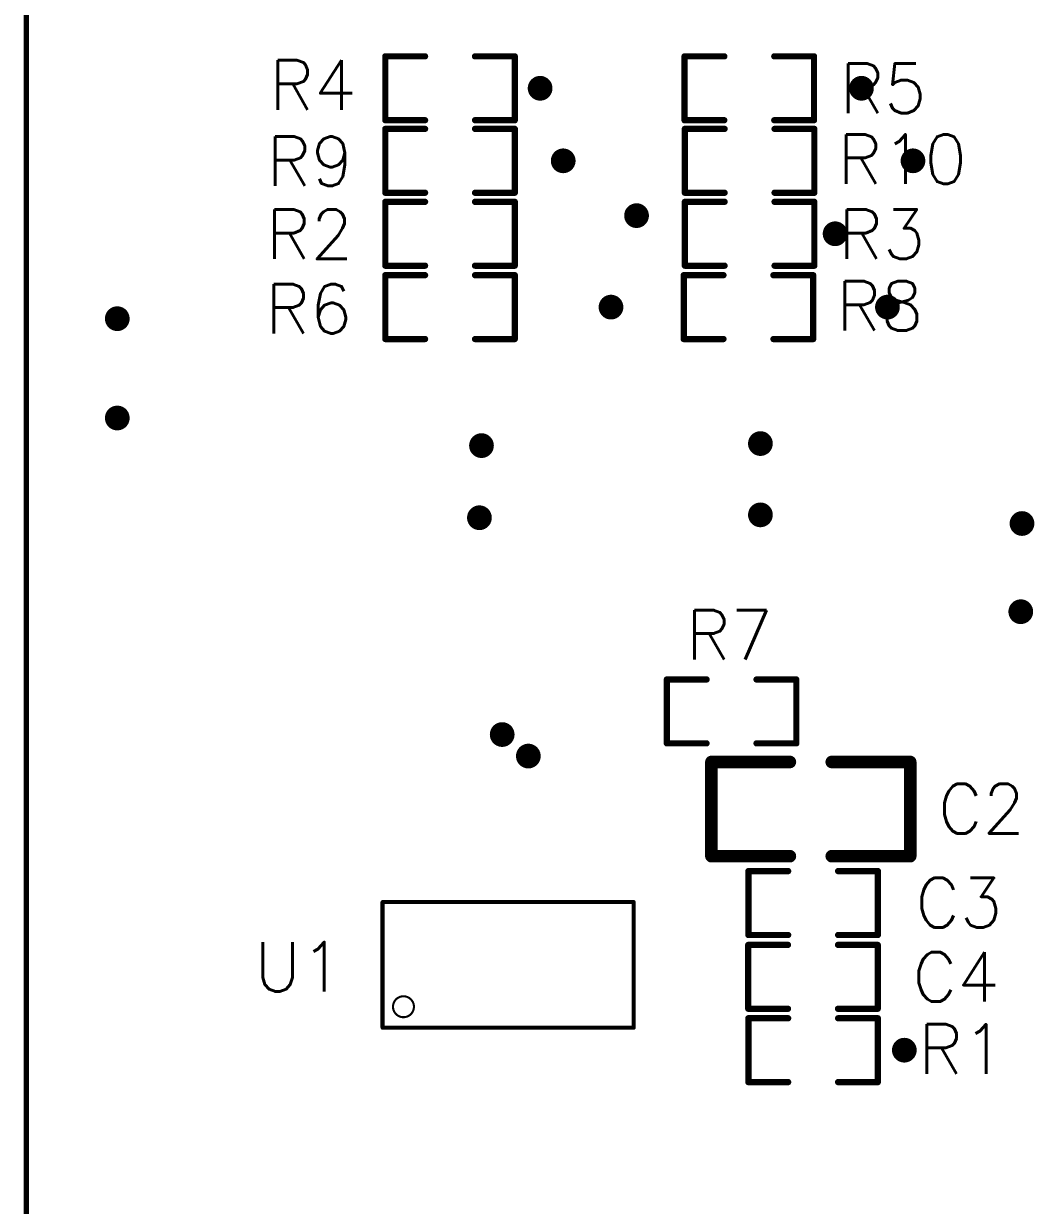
# Model space of a CAD drawing. Header units: millimetres. Extents: x 2086 to 2273, y 419 to 632.
# Drawn here: x 2210.28 to 2234.82, y 492.11 to 520.78 of the extents above; entities that cross this region are included whole.
import ezdxf

# ---------------------------------------------------------------- set-up
doc = ezdxf.new("R2010")
doc.units = ezdxf.units.MM
for name, color, linetype in [('BOTTOMOVERLAY', 54, 'Continuous'), ('KEEPOUTLAYER', 6, 'Continuous'), ('MULTILAYER', 9, 'Continuous'), ('ViaHoleLayer', 16, 'Continuous')]:
    doc.layers.add(name, color=color, linetype=linetype)
doc.styles.get("Standard").update_dxf_attribs({"font": 'txt', "bigfont": 'gbcbig.shx'})

# ---------------------------------------------------------------- blocks, each defined once
blk = doc.blocks.new('0603_B_10')
at = {"layer": 'BOTTOMOVERLAY', "const_width": 0.152}
for points in [[(-0.775, 0.775), (0.19, 0.775)], [(-0.775, -0.775), (-0.775, 0.775)], [(1.403, 0.775), (2.368, 0.775)], [(2.368, -0.775), (2.368, 0.775)], [(-0.775, -0.775), (0.19, -0.775)], [(1.403, -0.775), (2.368, -0.775)]]:
    blk.add_lwpolyline(points, dxfattribs=at)
at = {"layer": 'BOTTOMOVERLAY', "const_width": 0.0762}
for points in [[(-0.813, 0.775, 1), (-0.737, 0.775, 1)], [(-0.813, 0.775, 1), (-0.737, 0.775, 1)], [(0.152, 0.775, 1), (0.228, 0.775, 1)], [(1.365, 0.775, 1), (1.441, 0.775, 1)], [(2.33, 0.775, 1), (2.406, 0.775, 1)], [(2.33, 0.775, 1), (2.406, 0.775, 1)], [(-0.813, -0.775, 1), (-0.737, -0.775, 1)], [(-0.813, -0.775, 1), (-0.737, -0.775, 1)], [(0.152, -0.775, 1), (0.228, -0.775, 1)], [(1.365, -0.775, 1), (1.441, -0.775, 1)], [(2.33, -0.775, 1), (2.406, -0.775, 1)], [(2.33, -0.775, 1), (2.406, -0.775, 1)]]:
    blk.add_lwpolyline(points, format="xyb", close=True, dxfattribs=at)
blk = doc.blocks.new('0603_B_11')
at = {"layer": 'BOTTOMOVERLAY', "const_width": 0.152}
for points in [[(0.19, 0.775), (-0.775, 0.775)], [(-0.775, 0.775), (-0.775, -0.775)], [(2.368, 0.775), (1.403, 0.775)], [(2.368, 0.775), (2.368, -0.775)], [(0.19, -0.775), (-0.775, -0.775)], [(2.368, -0.775), (1.403, -0.775)]]:
    blk.add_lwpolyline(points, dxfattribs=at)
at = {"layer": 'BOTTOMOVERLAY', "const_width": 0.0762}
for points in [[(-0.813, 0.775, 1), (-0.737, 0.775, 1)], [(-0.813, 0.775, 1), (-0.737, 0.775, 1)], [(0.152, 0.775, 1), (0.228, 0.775, 1)], [(1.365, 0.775, 1), (1.441, 0.775, 1)], [(2.33, 0.775, 1), (2.406, 0.775, 1)], [(2.33, 0.775, 1), (2.406, 0.775, 1)], [(-0.813, -0.775, 1), (-0.737, -0.775, 1)], [(-0.813, -0.775, 1), (-0.737, -0.775, 1)], [(0.152, -0.775, 1), (0.228, -0.775, 1)], [(1.365, -0.775, 1), (1.441, -0.775, 1)], [(2.33, -0.775, 1), (2.406, -0.775, 1)], [(2.33, -0.775, 1), (2.406, -0.775, 1)]]:
    blk.add_lwpolyline(points, format="xyb", close=True, dxfattribs=at)
blk = doc.blocks.new('0603_B_12')
at = {"layer": 'BOTTOMOVERLAY', "const_width": 0.152}
for points in [[(-0.775, 0.775), (0.19, 0.775)], [(-0.775, -0.775), (-0.775, 0.775)], [(1.403, 0.775), (2.368, 0.775)], [(2.368, -0.775), (2.368, 0.775)], [(-0.775, -0.775), (0.19, -0.775)], [(1.403, -0.775), (2.368, -0.775)]]:
    blk.add_lwpolyline(points, dxfattribs=at)
at = {"layer": 'BOTTOMOVERLAY', "const_width": 0.0762}
for points in [[(-0.813, 0.775, 1), (-0.737, 0.775, 1)], [(-0.813, 0.775, 1), (-0.737, 0.775, 1)], [(0.152, 0.775, 1), (0.228, 0.775, 1)], [(1.365, 0.775, 1), (1.441, 0.775, 1)], [(2.33, 0.775, 1), (2.406, 0.775, 1)], [(2.33, 0.775, 1), (2.406, 0.775, 1)], [(-0.813, -0.775, 1), (-0.737, -0.775, 1)], [(-0.813, -0.775, 1), (-0.737, -0.775, 1)], [(0.152, -0.775, 1), (0.228, -0.775, 1)], [(1.365, -0.775, 1), (1.441, -0.775, 1)], [(2.33, -0.775, 1), (2.406, -0.775, 1)], [(2.33, -0.775, 1), (2.406, -0.775, 1)]]:
    blk.add_lwpolyline(points, format="xyb", close=True, dxfattribs=at)
blk = doc.blocks.new('0603_B_13')
at = {"layer": 'BOTTOMOVERLAY', "const_width": 0.152}
for points in [[(0.19, 0.775), (-0.775, 0.775)], [(-0.775, 0.775), (-0.775, -0.775)], [(2.368, 0.775), (1.403, 0.775)], [(2.368, 0.775), (2.368, -0.775)], [(0.19, -0.775), (-0.775, -0.775)], [(2.368, -0.775), (1.403, -0.775)]]:
    blk.add_lwpolyline(points, dxfattribs=at)
at = {"layer": 'BOTTOMOVERLAY', "const_width": 0.0762}
for points in [[(-0.813, 0.775, 1), (-0.737, 0.775, 1)], [(-0.813, 0.775, 1), (-0.737, 0.775, 1)], [(0.152, 0.775, 1), (0.228, 0.775, 1)], [(1.365, 0.775, 1), (1.441, 0.775, 1)], [(2.33, 0.775, 1), (2.406, 0.775, 1)], [(2.33, 0.775, 1), (2.406, 0.775, 1)], [(-0.813, -0.775, 1), (-0.737, -0.775, 1)], [(-0.813, -0.775, 1), (-0.737, -0.775, 1)], [(0.152, -0.775, 1), (0.228, -0.775, 1)], [(1.365, -0.775, 1), (1.441, -0.775, 1)], [(2.33, -0.775, 1), (2.406, -0.775, 1)], [(2.33, -0.775, 1), (2.406, -0.775, 1)]]:
    blk.add_lwpolyline(points, format="xyb", close=True, dxfattribs=at)
blk = doc.blocks.new('0603_B_14')
at = {"layer": 'BOTTOMOVERLAY', "const_width": 0.152}
for points in [[(-0.775, 0.775), (0.19, 0.775)], [(-0.775, -0.775), (-0.775, 0.775)], [(1.403, 0.775), (2.368, 0.775)], [(2.368, -0.775), (2.368, 0.775)], [(-0.775, -0.775), (0.19, -0.775)], [(1.403, -0.775), (2.368, -0.775)]]:
    blk.add_lwpolyline(points, dxfattribs=at)
at = {"layer": 'BOTTOMOVERLAY', "const_width": 0.0762}
for points in [[(-0.813, 0.775, 1), (-0.737, 0.775, 1)], [(-0.813, 0.775, 1), (-0.737, 0.775, 1)], [(0.152, 0.775, 1), (0.228, 0.775, 1)], [(1.365, 0.775, 1), (1.441, 0.775, 1)], [(2.33, 0.775, 1), (2.406, 0.775, 1)], [(2.33, 0.775, 1), (2.406, 0.775, 1)], [(-0.813, -0.775, 1), (-0.737, -0.775, 1)], [(-0.813, -0.775, 1), (-0.737, -0.775, 1)], [(0.152, -0.775, 1), (0.228, -0.775, 1)], [(1.365, -0.775, 1), (1.441, -0.775, 1)], [(2.33, -0.775, 1), (2.406, -0.775, 1)], [(2.33, -0.775, 1), (2.406, -0.775, 1)]]:
    blk.add_lwpolyline(points, format="xyb", close=True, dxfattribs=at)
blk = doc.blocks.new('0603_B_15')
at = {"layer": 'BOTTOMOVERLAY', "const_width": 0.152}
for points in [[(0.19, 0.775), (-0.775, 0.775)], [(-0.775, 0.775), (-0.775, -0.775)], [(2.368, 0.775), (1.403, 0.775)], [(2.368, 0.775), (2.368, -0.775)], [(0.19, -0.775), (-0.775, -0.775)], [(2.368, -0.775), (1.403, -0.775)]]:
    blk.add_lwpolyline(points, dxfattribs=at)
at = {"layer": 'BOTTOMOVERLAY', "const_width": 0.0762}
for points in [[(-0.813, 0.775, 1), (-0.737, 0.775, 1)], [(-0.813, 0.775, 1), (-0.737, 0.775, 1)], [(0.152, 0.775, 1), (0.228, 0.775, 1)], [(1.365, 0.775, 1), (1.441, 0.775, 1)], [(2.33, 0.775, 1), (2.406, 0.775, 1)], [(2.33, 0.775, 1), (2.406, 0.775, 1)], [(-0.813, -0.775, 1), (-0.737, -0.775, 1)], [(-0.813, -0.775, 1), (-0.737, -0.775, 1)], [(0.152, -0.775, 1), (0.228, -0.775, 1)], [(1.365, -0.775, 1), (1.441, -0.775, 1)], [(2.33, -0.775, 1), (2.406, -0.775, 1)], [(2.33, -0.775, 1), (2.406, -0.775, 1)]]:
    blk.add_lwpolyline(points, format="xyb", close=True, dxfattribs=at)
blk = doc.blocks.new('0603_B_16')
at = {"layer": 'BOTTOMOVERLAY', "const_width": 0.152}
for points in [[(-0.775, 0.775), (0.19, 0.775)], [(-0.775, -0.775), (-0.775, 0.775)], [(1.403, 0.775), (2.368, 0.775)], [(2.368, -0.775), (2.368, 0.775)], [(-0.775, -0.775), (0.19, -0.775)], [(1.403, -0.775), (2.368, -0.775)]]:
    blk.add_lwpolyline(points, dxfattribs=at)
at = {"layer": 'BOTTOMOVERLAY', "const_width": 0.0762}
for points in [[(-0.813, 0.775, 1), (-0.737, 0.775, 1)], [(-0.813, 0.775, 1), (-0.737, 0.775, 1)], [(0.152, 0.775, 1), (0.228, 0.775, 1)], [(1.365, 0.775, 1), (1.441, 0.775, 1)], [(2.33, 0.775, 1), (2.406, 0.775, 1)], [(2.33, 0.775, 1), (2.406, 0.775, 1)], [(-0.813, -0.775, 1), (-0.737, -0.775, 1)], [(-0.813, -0.775, 1), (-0.737, -0.775, 1)], [(0.152, -0.775, 1), (0.228, -0.775, 1)], [(1.365, -0.775, 1), (1.441, -0.775, 1)], [(2.33, -0.775, 1), (2.406, -0.775, 1)], [(2.33, -0.775, 1), (2.406, -0.775, 1)]]:
    blk.add_lwpolyline(points, format="xyb", close=True, dxfattribs=at)
blk = doc.blocks.new('0603_B_18')
at = {"layer": 'BOTTOMOVERLAY', "const_width": 0.152}
for points in [[(0.19, 0.775), (-0.775, 0.775)], [(-0.775, 0.775), (-0.775, -0.775)], [(2.368, 0.775), (1.403, 0.775)], [(2.368, 0.775), (2.368, -0.775)], [(0.19, -0.775), (-0.775, -0.775)], [(2.368, -0.775), (1.403, -0.775)]]:
    blk.add_lwpolyline(points, dxfattribs=at)
at = {"layer": 'BOTTOMOVERLAY', "const_width": 0.0762}
for points in [[(-0.813, 0.775, 1), (-0.737, 0.775, 1)], [(-0.813, 0.775, 1), (-0.737, 0.775, 1)], [(0.152, 0.775, 1), (0.228, 0.775, 1)], [(1.365, 0.775, 1), (1.441, 0.775, 1)], [(2.33, 0.775, 1), (2.406, 0.775, 1)], [(2.33, 0.775, 1), (2.406, 0.775, 1)], [(-0.813, -0.775, 1), (-0.737, -0.775, 1)], [(-0.813, -0.775, 1), (-0.737, -0.775, 1)], [(0.152, -0.775, 1), (0.228, -0.775, 1)], [(1.365, -0.775, 1), (1.441, -0.775, 1)], [(2.33, -0.775, 1), (2.406, -0.775, 1)], [(2.33, -0.775, 1), (2.406, -0.775, 1)]]:
    blk.add_lwpolyline(points, format="xyb", close=True, dxfattribs=at)
blk = doc.blocks.new('TSSOP_16_B_26')
at = {"layer": 'BOTTOMOVERLAY', "const_width": 0.0991}
for points in [[(-1.488, 2.881), (1.56, 2.881)], [(-1.488, 2.881), (-1.488, -3.215)], [(1.56, 2.881), (1.56, -2.707)], [(1.56, -2.199), (1.56, -3.215)], [(1.56, -3.215), (-1.488, -3.215)]]:
    blk.add_lwpolyline(points, dxfattribs=at)
at = {"layer": 'BOTTOMOVERLAY'}
for points, const_width in [([(-1.513, 2.881, 1), (-1.464, 2.881, 1)], 0.0495), ([(-1.513, 2.881, 1), (-1.464, 2.881, 1)], 0.0495), ([(1.535, 2.881, 1), (1.584, 2.881, 1)], 0.0495), ([(1.535, 2.881, 1), (1.584, 2.881, 1)], 0.0495), ([(1.535, -2.199, 1), (1.584, -2.199, 1)], 0.0495), ([(-0.726, -2.707, 1), (-1.234, -2.707, 1)], 0.0508), ([(-1.247, -2.707, 1), (-1.222, -2.707, 1)], 0.0254), ([(-0.739, -2.707, 1), (-0.714, -2.707, 1)], 0.0254), ([(1.535, -2.707, 1), (1.584, -2.707, 1)], 0.0495), ([(-1.513, -3.215, 1), (-1.464, -3.215, 1)], 0.0495), ([(-1.513, -3.215, 1), (-1.464, -3.215, 1)], 0.0495), ([(1.535, -3.215, 1), (1.584, -3.215, 1)], 0.0495), ([(1.535, -3.215, 1), (1.584, -3.215, 1)], 0.0495)]:
    blk.add_lwpolyline(points, format="xyb", close=True, dxfattribs=dict(at, const_width=const_width))
blk = doc.blocks.new('0603_B_27')
at = {"layer": 'BOTTOMOVERLAY', "const_width": 0.152}
for points in [[(0.19, 0.775), (-0.775, 0.775)], [(-0.775, 0.775), (-0.775, -0.775)], [(2.368, 0.775), (1.403, 0.775)], [(2.368, 0.775), (2.368, -0.775)], [(0.19, -0.775), (-0.775, -0.775)], [(2.368, -0.775), (1.403, -0.775)]]:
    blk.add_lwpolyline(points, dxfattribs=at)
at = {"layer": 'BOTTOMOVERLAY', "const_width": 0.0762}
for points in [[(-0.813, 0.775, 1), (-0.737, 0.775, 1)], [(-0.813, 0.775, 1), (-0.737, 0.775, 1)], [(0.152, 0.775, 1), (0.228, 0.775, 1)], [(1.365, 0.775, 1), (1.441, 0.775, 1)], [(2.33, 0.775, 1), (2.406, 0.775, 1)], [(2.33, 0.775, 1), (2.406, 0.775, 1)], [(-0.813, -0.775, 1), (-0.737, -0.775, 1)], [(-0.813, -0.775, 1), (-0.737, -0.775, 1)], [(0.152, -0.775, 1), (0.228, -0.775, 1)], [(1.365, -0.775, 1), (1.441, -0.775, 1)], [(2.33, -0.775, 1), (2.406, -0.775, 1)], [(2.33, -0.775, 1), (2.406, -0.775, 1)]]:
    blk.add_lwpolyline(points, format="xyb", close=True, dxfattribs=at)
blk = doc.blocks.new('0603_B_30')
at = {"layer": 'BOTTOMOVERLAY', "const_width": 0.152}
for points in [[(0.19, 0.775), (-0.775, 0.775)], [(-0.775, 0.775), (-0.775, -0.775)], [(2.368, 0.775), (1.403, 0.775)], [(2.368, 0.775), (2.368, -0.775)], [(0.19, -0.775), (-0.775, -0.775)], [(2.368, -0.775), (1.403, -0.775)]]:
    blk.add_lwpolyline(points, dxfattribs=at)
at = {"layer": 'BOTTOMOVERLAY', "const_width": 0.0762}
for points in [[(-0.813, 0.775, 1), (-0.737, 0.775, 1)], [(-0.813, 0.775, 1), (-0.737, 0.775, 1)], [(0.152, 0.775, 1), (0.228, 0.775, 1)], [(1.365, 0.775, 1), (1.441, 0.775, 1)], [(2.33, 0.775, 1), (2.406, 0.775, 1)], [(2.33, 0.775, 1), (2.406, 0.775, 1)], [(-0.813, -0.775, 1), (-0.737, -0.775, 1)], [(-0.813, -0.775, 1), (-0.737, -0.775, 1)], [(0.152, -0.775, 1), (0.228, -0.775, 1)], [(1.365, -0.775, 1), (1.441, -0.775, 1)], [(2.33, -0.775, 1), (2.406, -0.775, 1)], [(2.33, -0.775, 1), (2.406, -0.775, 1)]]:
    blk.add_lwpolyline(points, format="xyb", close=True, dxfattribs=at)
blk = doc.blocks.new('0805_B_31')
at = {"layer": 'BOTTOMOVERLAY', "const_width": 0.305}
for points in [[(0.643, 1.143), (-1.262, 1.143)], [(-1.262, -1.143), (-1.262, 1.143)], [(3.564, 1.143), (1.659, 1.143)], [(3.564, 1.143), (3.564, -1.143)], [(0.643, -1.143), (-1.262, -1.143)], [(3.564, -1.143), (1.659, -1.143)]]:
    blk.add_lwpolyline(points, dxfattribs=at)
at = {"layer": 'BOTTOMOVERLAY', "const_width": 0.152}
for points in [[(-1.339, 1.143, 1), (-1.186, 1.143, 1)], [(-1.339, 1.143, 1), (-1.186, 1.143, 1)], [(0.566, 1.143, 1), (0.719, 1.143, 1)], [(1.582, 1.143, 1), (1.735, 1.143, 1)], [(3.487, 1.143, 1), (3.64, 1.143, 1)], [(3.487, 1.143, 1), (3.64, 1.143, 1)], [(-1.339, -1.143, 1), (-1.186, -1.143, 1)], [(-1.339, -1.143, 1), (-1.186, -1.143, 1)], [(0.566, -1.143, 1), (0.719, -1.143, 1)], [(1.582, -1.143, 1), (1.735, -1.143, 1)], [(3.487, -1.143, 1), (3.64, -1.143, 1)], [(3.487, -1.143, 1), (3.64, -1.143, 1)]]:
    blk.add_lwpolyline(points, format="xyb", close=True, dxfattribs=at)
blk = doc.blocks.new('0603_B_32')
at = {"layer": 'BOTTOMOVERLAY', "const_width": 0.152}
for points in [[(0.19, 0.775), (-0.775, 0.775)], [(-0.775, 0.775), (-0.775, -0.775)], [(2.368, 0.775), (1.403, 0.775)], [(2.368, 0.775), (2.368, -0.775)], [(0.19, -0.775), (-0.775, -0.775)], [(2.368, -0.775), (1.403, -0.775)]]:
    blk.add_lwpolyline(points, dxfattribs=at)
at = {"layer": 'BOTTOMOVERLAY', "const_width": 0.0762}
for points in [[(-0.813, 0.775, 1), (-0.737, 0.775, 1)], [(-0.813, 0.775, 1), (-0.737, 0.775, 1)], [(0.152, 0.775, 1), (0.228, 0.775, 1)], [(1.365, 0.775, 1), (1.441, 0.775, 1)], [(2.33, 0.775, 1), (2.406, 0.775, 1)], [(2.33, 0.775, 1), (2.406, 0.775, 1)], [(-0.813, -0.775, 1), (-0.737, -0.775, 1)], [(-0.813, -0.775, 1), (-0.737, -0.775, 1)], [(0.152, -0.775, 1), (0.228, -0.775, 1)], [(1.365, -0.775, 1), (1.441, -0.775, 1)], [(2.33, -0.775, 1), (2.406, -0.775, 1)], [(2.33, -0.775, 1), (2.406, -0.775, 1)]]:
    blk.add_lwpolyline(points, format="xyb", close=True, dxfattribs=at)
blk = doc.blocks.new('0603_B_33')
at = {"layer": 'BOTTOMOVERLAY', "const_width": 0.152}
for points in [[(-0.775, 0.775), (0.19, 0.775)], [(-0.775, -0.775), (-0.775, 0.775)], [(1.403, 0.775), (2.368, 0.775)], [(2.368, -0.775), (2.368, 0.775)], [(-0.775, -0.775), (0.19, -0.775)], [(1.403, -0.775), (2.368, -0.775)]]:
    blk.add_lwpolyline(points, dxfattribs=at)
at = {"layer": 'BOTTOMOVERLAY', "const_width": 0.0762}
for points in [[(-0.813, 0.775, 1), (-0.737, 0.775, 1)], [(-0.813, 0.775, 1), (-0.737, 0.775, 1)], [(0.152, 0.775, 1), (0.228, 0.775, 1)], [(1.365, 0.775, 1), (1.441, 0.775, 1)], [(2.33, 0.775, 1), (2.406, 0.775, 1)], [(2.33, 0.775, 1), (2.406, 0.775, 1)], [(-0.813, -0.775, 1), (-0.737, -0.775, 1)], [(-0.813, -0.775, 1), (-0.737, -0.775, 1)], [(0.152, -0.775, 1), (0.228, -0.775, 1)], [(1.365, -0.775, 1), (1.441, -0.775, 1)], [(2.33, -0.775, 1), (2.406, -0.775, 1)], [(2.33, -0.775, 1), (2.406, -0.775, 1)]]:
    blk.add_lwpolyline(points, format="xyb", close=True, dxfattribs=at)

msp = doc.modelspace()

# ---------------------------------------------------------------- linework, layer by layer
at = {"layer": 'KEEPOUTLAYER', "const_width": 0.127}
msp.add_lwpolyline([(2210.3462, 433.1153), (2210.3462, 549.6153)], dxfattribs=at)
at = {"layer": 'MULTILAYER', "const_width": 0.3}
for points in [[(2222.9696, 519.2158, -1), (2222.6696, 519.2158, -1)], [(2230.7696, 519.2158, -1), (2230.4696, 519.2158, -1)], [(2223.5296, 517.4558, -1), (2223.2296, 517.4558, -1)], [(2232.0196, 517.4558, -1), (2231.7196, 517.4558, -1)], [(2225.3096, 516.1258, -1), (2225.0096, 516.1258, -1)], [(2230.1296, 515.6858, -1), (2229.8296, 515.6858, -1)], [(2224.6896, 513.9058, -1), (2224.3896, 513.9058, -1)], [(2231.3996, 513.9058, -1), (2231.0996, 513.9058, -1)], [(2212.7062, 513.6253, -1), (2212.4062, 513.6253, -1)], [(2212.7062, 511.2153, -1), (2212.4062, 511.2153, -1)], [(2221.5462, 510.5453, -1), (2221.2462, 510.5453, -1)], [(2228.3162, 510.5953, -1), (2228.0162, 510.5953, -1)], [(2221.4962, 508.7953, -1), (2221.1962, 508.7953, -1)], [(2228.3162, 508.8653, -1), (2228.0162, 508.8653, -1)], [(2234.6662, 508.6553, -1), (2234.3662, 508.6553, -1)], [(2234.6362, 506.5153, -1), (2234.3362, 506.5153, -1)], [(2222.0485, 503.5346, -1), (2221.7485, 503.5346, -1)], [(2222.6835, 503.0119, -1), (2222.3835, 503.0119, -1)], [(2231.8096, 495.8758, -1), (2231.5096, 495.8758, -1)]]:
    msp.add_lwpolyline(points, format="xyb", close=True, dxfattribs=at)
at = {"layer": 'ViaHoleLayer', "const_width": 0.15}
for points in [[(2222.8946, 519.2158, -1), (2222.7446, 519.2158, -1)], [(2230.6946, 519.2158, -1), (2230.5446, 519.2158, -1)], [(2223.4546, 517.4558, -1), (2223.3046, 517.4558, -1)], [(2231.9446, 517.4558, -1), (2231.7946, 517.4558, -1)], [(2225.2346, 516.1258, -1), (2225.0846, 516.1258, -1)], [(2230.0546, 515.6858, -1), (2229.9046, 515.6858, -1)], [(2224.6146, 513.9058, -1), (2224.4646, 513.9058, -1)], [(2231.3246, 513.9058, -1), (2231.1746, 513.9058, -1)], [(2212.6312, 513.6253, -1), (2212.4812, 513.6253, -1)], [(2212.6312, 511.2153, -1), (2212.4812, 511.2153, -1)], [(2221.4712, 510.5453, -1), (2221.3212, 510.5453, -1)], [(2228.2412, 510.5953, -1), (2228.0912, 510.5953, -1)], [(2228.2412, 508.8653, -1), (2228.0912, 508.8653, -1)], [(2221.4212, 508.7953, -1), (2221.2712, 508.7953, -1)], [(2234.5912, 508.6553, -1), (2234.4412, 508.6553, -1)], [(2234.5612, 506.5153, -1), (2234.4112, 506.5153, -1)], [(2221.9735, 503.5346, -1), (2221.8235, 503.5346, -1)], [(2222.6085, 503.0119, -1), (2222.4585, 503.0119, -1)], [(2231.7346, 495.8758, -1), (2231.5846, 495.8758, -1)]]:
    msp.add_lwpolyline(points, format="xyb", close=True, dxfattribs=at)

# ---------------------------------------------------------------- block references
at = {"xscale": -1}
for name, p in [('0603_B_14', (2221.4296, 519.2158)), ('0603_B_10', (2221.4296, 517.4558)), ('0603_B_16', (2221.4296, 515.6858)), ('0603_B_12', (2221.4296, 513.9058)), ('0603_B_33', (2230.2396, 497.6558))]:
    msp.add_blockref(name, p, dxfattribs=at)
for name, p, rotation in [('0603_B_13', (2227.0996, 519.2158), 180), ('0603_B_18', (2227.1069, 517.4558), 180), ('0603_B_15', (2227.1069, 515.6858), 180), ('0603_B_11', (2227.0796, 513.9058), 180), ('0603_B_27', (2226.6696, 504.0958), 180), ('0805_B_31', (2228.2396, 501.7258), 180), ('0603_B_32', (2228.6496, 499.4458), 180), ('TSSOP_16_B_26', (2222.2094, 497.91), 270), ('0603_B_30', (2228.6496, 495.8758), 180)]:
    msp.add_blockref(name, p, dxfattribs=dict(at, rotation=rotation))

# ---------------------------------------------------------------- texts
at = {"layer": 'BOTTOMOVERLAY'}
for s, p in [('R4', (2216.2496, 518.6958)), ('R5', (2230.0896, 518.6158)), ('R9', (2216.1796, 516.8458)), ('R10', (2230.0396, 516.8958)), ('R2', (2216.1696, 515.0758)), ('R3', (2230.0596, 515.0758)), ('R6', (2216.1496, 513.2658)), ('R8', (2230.0096, 513.3358)), ('R7', (2226.3596, 505.3558)), ('C2', (2232.4796, 501.1358)), ('C3', (2231.9296, 498.8558)), ('U1', (2215.882, 497.2973)), ('C4', (2231.8596, 497.0558)), ('R1', (2231.9996, 495.3058))]:
    msp.add_text(s, height=1.2, dxfattribs=at).set_placement(p)

doc.saveas('drawing.dxf')
